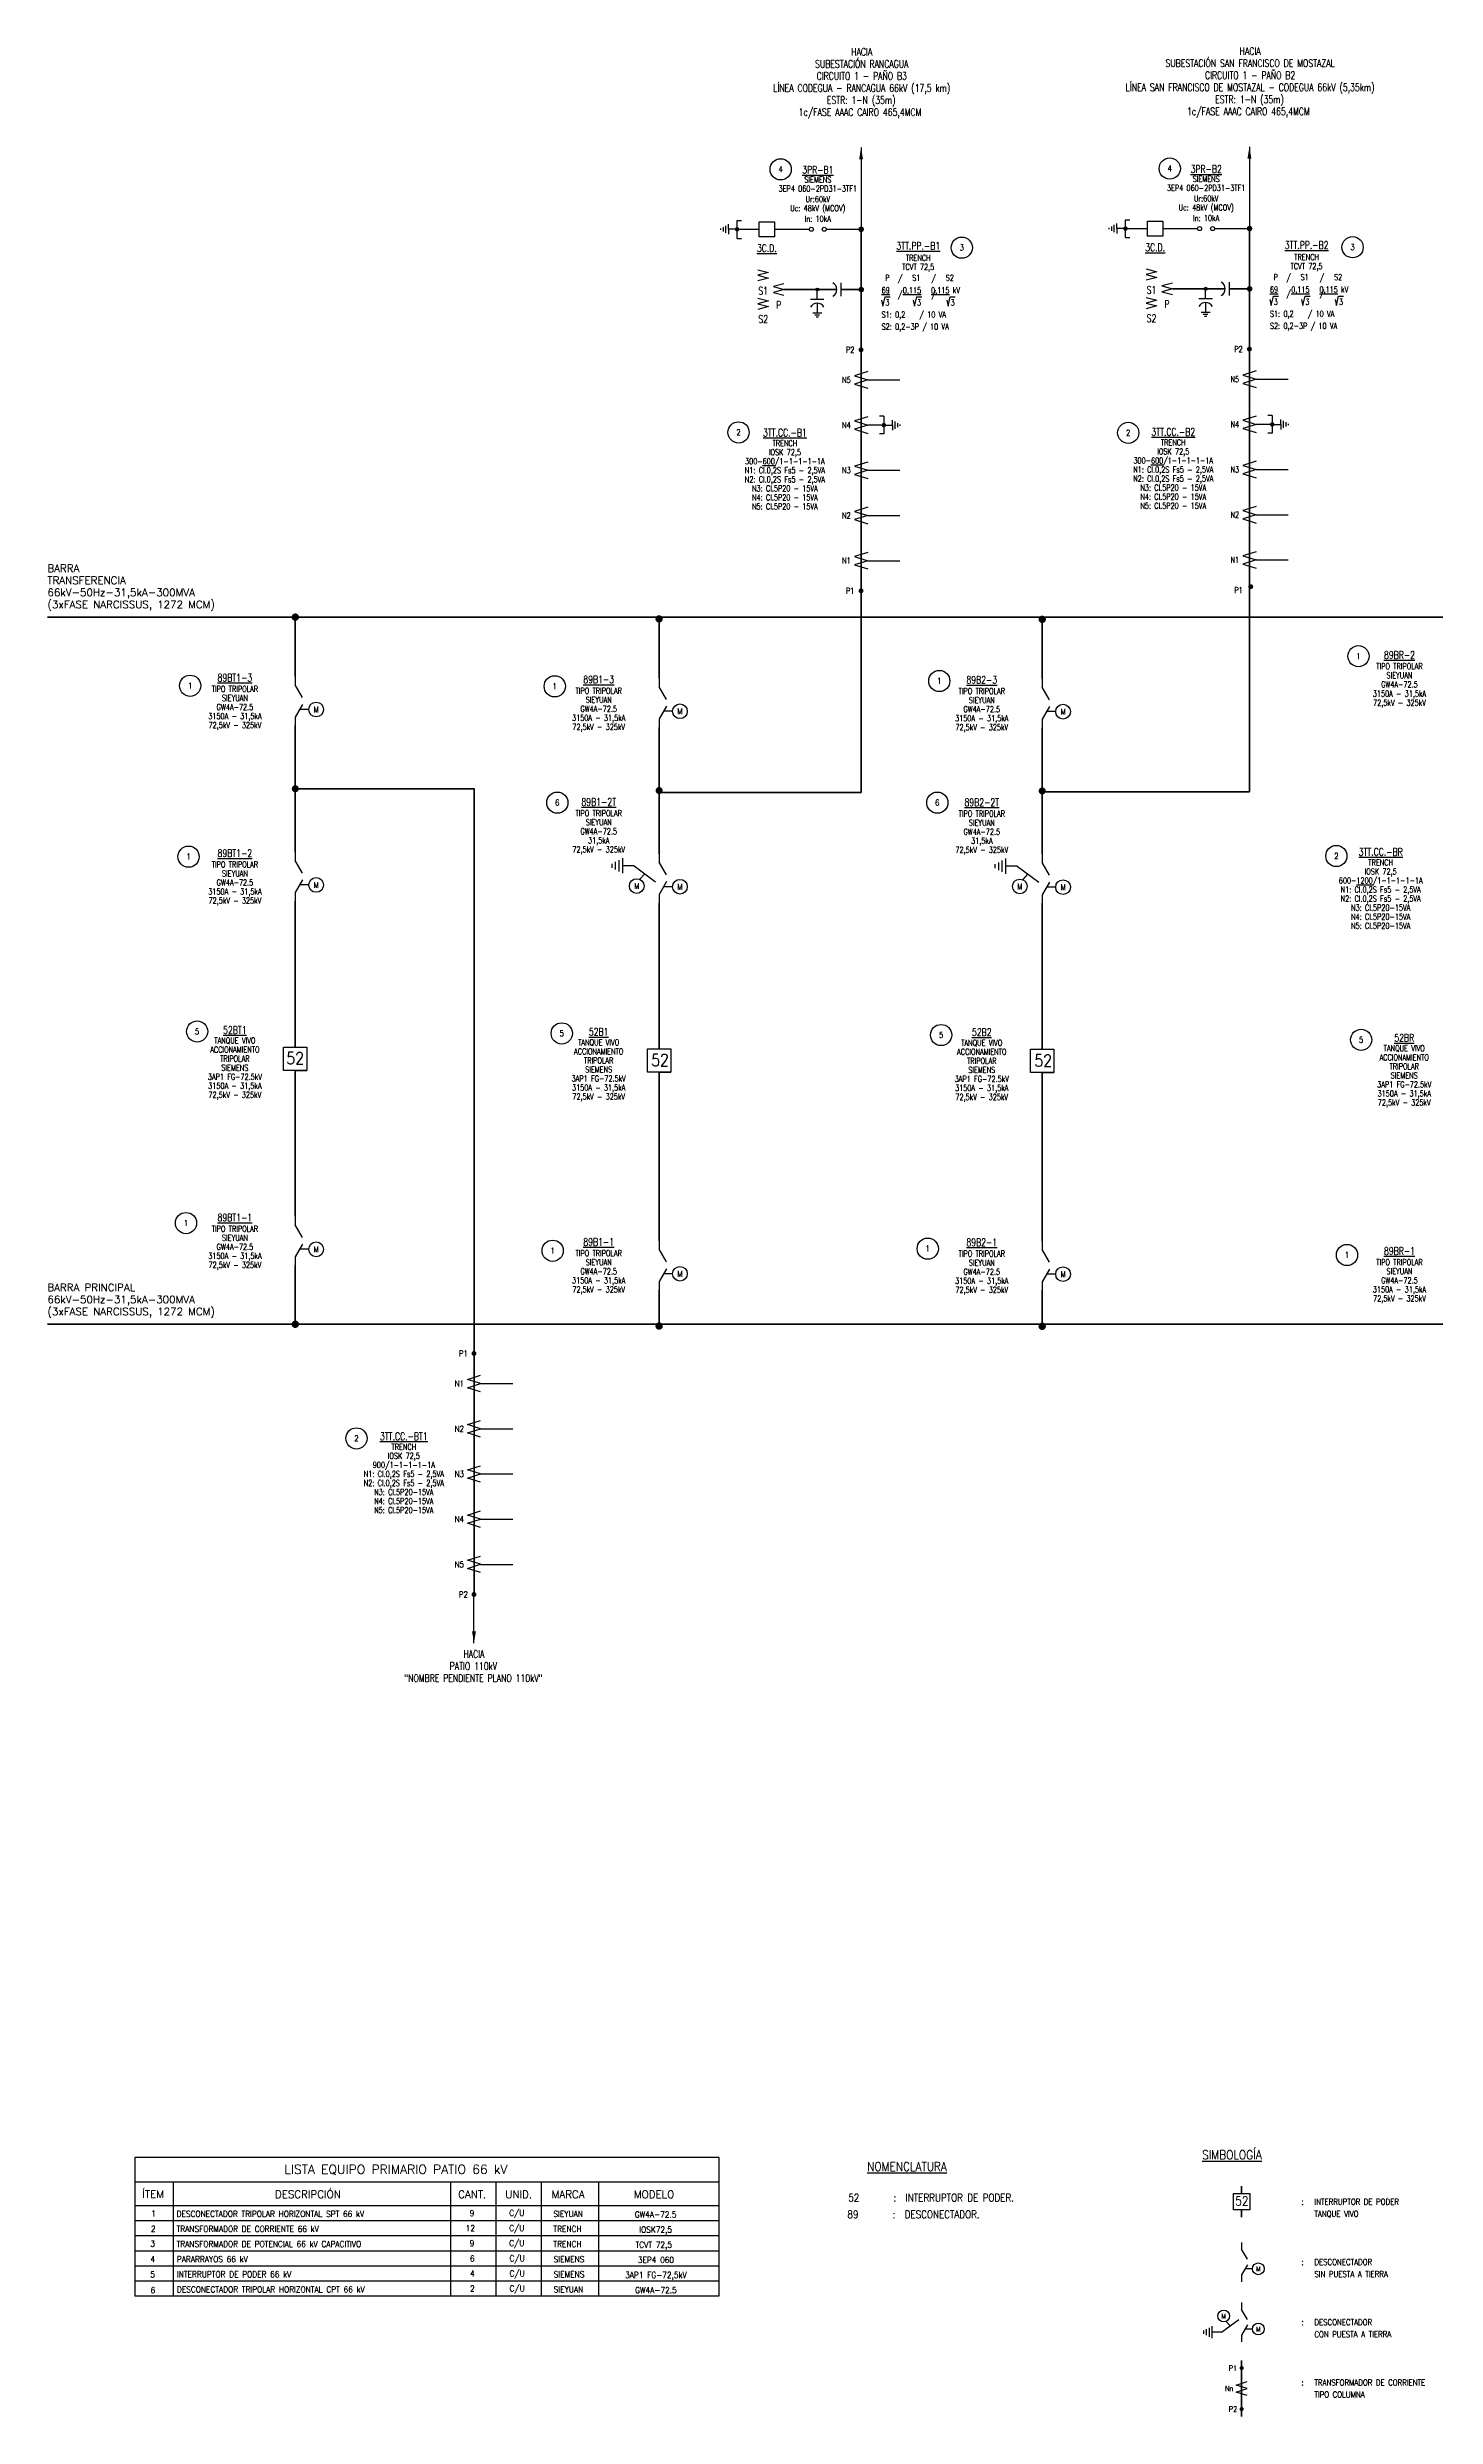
# Model space of a CAD drawing. Header units: millimetres. Extents: x 10584 to 11452, y 610 to 1396.
# Drawn here: x 10584 to 11044, y 610 to 1396 of the extents above; entities that cross this region are included whole.
import ezdxf
from ezdxf.enums import TextEntityAlignment as Align

# ---------------------------------------------------------------- set-up
doc = ezdxf.new("R2010")
doc.units = ezdxf.units.MM
doc.linetypes.add('DASHED', pattern=[0.75, 0.5, -0.25])
for name, color, linetype in [('01-Formato_atrib', 9, 'Continuous'), ('02TEXTOS', 9, 'Continuous'), ('05TITULOS', 7, 'Continuous'), ('4', 9, 'Continuous'), ('BARRAS', 3, 'Continuous'), ('CI-FUNDACIONES', 3, 'Continuous'), ('CONDUCTOR', 30, 'Continuous'), ('EL-Simbolos', 6, 'Continuous'), ('Futuro', 1, 'DASHED'), ('Símbolos', 6, 'Continuous')]:
    doc.layers.add(name, color=color, linetype=linetype)
doc.layers.add('EL-Nivel-220Kv', color=30, linetype='Continuous', lineweight=60)
doc.layers.add('Texto', color=9, linetype='Continuous', lineweight=20)
doc.styles.add('COLBUN', font='romans.shx', dxfattribs={"width": 0.75})
doc.styles.add('ROMANS', font='romans', dxfattribs={"width": 0.85})
doc.styles.get("Standard").update_dxf_attribs({"font": 'arial.ttf'})
doc.styles.add('TRANSELEC', font='romans.shx', dxfattribs={"width": 0.85})
doc.dimstyles.new('ISO-25', dxfattribs={"dimtxt": 2.5, "dimasz": 2.5, "dimexe": 1.25, "dimexo": 0.625, "dimtad": 1, "dimtxsty": 'Standard', "dimcen": 2.5, "dimadec": 0, "dimazin": 0, "dimtfac": 1, "dimtmove": 0, "dimatfit": 3, "dimfxl": 1, "dimarcsym": 0})

# ---------------------------------------------------------------- blocks, each defined once
blk = doc.blocks.new('89')
at = {"color": 0, "linetype": 'ByBlock', "ltscale": 20}
for p, q in [((0, 8.16), (0, 5.35)), ((0, 8.16), (0, 5.35)), ((2.44, 1.13), (0, 5.35)), ((2.44, -1.13), (0, -5.35)), ((0, -5.35), (0, -8.16))]:
    blk.add_line(p, q, dxfattribs=at)
blk.add_lwpolyline([(4.48, -2.81), (1.46, -2.81)], dxfattribs=at)
blk.add_circle((6.92, -2.81), 2.44, dxfattribs=at)
at = {"layer": '02TEXTOS', "lineweight": 60, "style": 'TRANSELEC', "width": 0.85}
blk.add_text('M', height=1.95, dxfattribs=at).set_placement((6.92, -2.81), align=Align.MIDDLE_CENTER)
blk = doc.blocks.new('DIAG-27')
at = {"layer": 'Símbolos', "color": 0}
blk.add_lwpolyline([(3.2, 1), (-3.2, -1), (3.2, -3), (-3.2, -5), (3.2, -7)], dxfattribs=at)
blk = doc.blocks.new('*U30')
at = {"layer": 'Futuro', "color": 0, "linetype": 'ByBlock', "lineweight": -3, "ltscale": 20}
for p, q in [((0, 0), (0, -2.81)), ((-15.73, -3.35), (-15.73, -4.67)), ((-14.54, -2.74), (-14.54, -5.29)), ((-13.35, -2.13), (-13.35, -5.9)), ((-12.17, -1.51), (-12.17, -6.51)), ((-8.33, -4.01), (-12.17, -4.01)), ((-8.33, -4.01), (-1.17, -9.34)), ((-6.36, -8.47), (-4.75, -6.68)), ((0, 0), (0, -2.81)), ((2.44, -7.03), (0, -2.81)), ((2.44, -9.28), (0, -13.5))]:
    blk.add_line(p, q, dxfattribs=at)
at = {"layer": 'Futuro', "color": 0, "lineweight": -3, "ltscale": 20}
blk.add_line((0, -13.5), (0, -16.32), dxfattribs=at)
at = {"layer": 'Futuro', "color": 0, "linetype": 'ByBlock', "lineweight": -3, "ltscale": 20}
blk.add_lwpolyline([(4.48, -10.97), (1.46, -10.97)], dxfattribs=at)
for centre in [(-7.43, -10.74), (6.92, -10.97)]:
    blk.add_circle(centre, 2.44, dxfattribs=at)
at = {"layer": '02TEXTOS', "lineweight": -3, "style": 'TRANSELEC', "width": 0.85}
blk.add_text('M', height=1.95, dxfattribs=at).set_placement((-7.43, -10.74), align=Align.MIDDLE)
blk.add_text('M', height=1.95, dxfattribs=at).set_placement((6.92, -10.97), align=Align.MIDDLE_CENTER)
blk = doc.blocks.new('TIERRA')
at = {"layer": 'EL-Simbolos', "color": 252, "true_color": 0x939598}
for p, q in [((-10.72, -0.22), (-10.72, 0.22)), ((-9.88, -0.7), (-9.88, 0.7)), ((-9.05, -1.19), (-9.05, 1.19)), ((-8.21, 0), (-8.21, 1.67)), ((-8.21, 0), (-8.21, -1.67)), ((-5.58, 0), (-8.21, 0)), ((-5.36, 2.93), (-3.89, 2.93)), ((-5.36, 0.22), (-5.36, 2.93)), ((-5.14, 0), (0, 0)), ((-5.36, -3), (-5.36, -0.22)), ((-5.36, -3), (-3.89, -3))]:
    blk.add_line(p, q, dxfattribs=at)
at = {"layer": 'EL-Simbolos', "color": 252, "true_color": 0x939598, "const_width": 0.752}
blk.add_lwpolyline([(-5.72, 0, -1), (-5, 0, -1)], format="xyb", close=True, dxfattribs=at)
blk = doc.blocks.new('TPC')
at = {"layer": 'CONDUCTOR', "linetype": 'ByBlock', "ltscale": 20}
h = blk.add_hatch(color=0, dxfattribs=at)
edge = h.paths.add_edge_path()
edge.add_arc((0, 19.4), 0.679, 0, 360)
at = {"color": 0, "linetype": 'ByBlock', "ltscale": 20}
for p, q in [((-10.5, 17.4), (-10.5, 21.4)), ((-12.2, 18.9), (-12.2, 19.9)), ((-11.3, 18.4), (-11.3, 20.4))]:
    blk.add_line(p, q, dxfattribs=at)
for points in [[(-4.4, 16.4), (-4.4, 22.4)], [(3, 9), (-3, 9)]]:
    blk.add_lwpolyline(points, dxfattribs=at)
for centre, start, end in [((-9.5, 19.4), 299.362, 60.638), ((0, 14.2), 209.362, 330.638)]:
    blk.add_arc(centre, 3.44, start, end, dxfattribs=at)
at = {"layer": 'CONDUCTOR', "color": 0, "linetype": 'ByBlock', "ltscale": 20}
blk.add_line((-6.1, 19.4), (-10.5, 19.4), dxfattribs=at)
blk.add_lwpolyline([(-4.4, 19.4), (0, 19.4)], dxfattribs=at)
blk.add_circle((0, 19.4), 0.679, dxfattribs=at)
at = {"layer": 'EL-Nivel-220Kv', "color": 0, "linetype": 'ByBlock', "ltscale": 20}
for p, q in [((0, 10.7), (0, 34.1)), ((0, 0), (0, 9))]:
    blk.add_line(p, q, dxfattribs=at)
at = {"layer": 'EL-Nivel-220Kv', "color": 0, "linetype": 'ByBlock', "ltscale": 20, "const_width": 1.25}
blk.add_lwpolyline([(0, 0.5, 1), (0, -0.7, 1)], format="xyb", close=True, dxfattribs=at)
at = {"layer": 'EL-Simbolos', "color": 0, "linetype": 'ByBlock', "ltscale": 20}
for p, q in [((-7.5, 41), (-8.8, 45.7)), ((-6.3, 45.7), (-7.5, 41)), ((-5, 41), (-6.3, 45.7)), ((-3.8, 45.7), (-5, 41)), ((5, 41), (3.8, 45.7)), ((6.3, 45.7), (5, 41)), ((7.5, 41), (6.3, 45.7)), ((8.8, 45.7), (7.5, 41)), ((-1.3, 38.8), (-2.5, 34.1)), ((0, 34.1), (-1.3, 38.8)), ((1.3, 38.8), (0, 34.1)), ((2.5, 34.1), (1.3, 38.8))]:
    blk.add_line(p, q, dxfattribs=at)
blk = doc.blocks.new('PR')
at = {"color": 0, "linetype": 'ByBlock', "lineweight": -2, "ltscale": 15}
for p, q in [((-46.53, -0.22), (-46.53, 0.22)), ((-45.7, -0.7), (-45.7, 0.7)), ((-44.87, -1.19), (-44.87, 1.19)), ((-44.03, 0), (-44.03, 1.67)), ((-44.03, 0), (-44.03, -1.67)), ((-41.39, 0), (-44.03, 0)), ((-41.17, 2.93), (-39.71, 2.93)), ((-41.17, 0.22), (-41.17, 2.93)), ((-40.96, 0), (-33.82, 0)), ((-40.96, 0), (-33.82, 0)), ((-28.82, 0), (-17.23, 0)), ((-11.59, 0), (0, 0)), ((-41.17, -3), (-41.17, -0.22)), ((-41.17, -3), (-39.71, -3))]:
    blk.add_line(p, q, dxfattribs=at)
at = {"color": 0, "linetype": 'ByBlock', "lineweight": -2, "ltscale": 15, "const_width": 0.752}
blk.add_lwpolyline([(-41.53, 0, -1), (-40.81, 0, -1)], format="xyb", close=True, dxfattribs=at)
at = {"color": 0, "linetype": 'ByBlock', "lineweight": -2, "ltscale": 15}
blk.add_lwpolyline([(-28.82, -2.5), (-33.82, -2.5), (-33.82, 2.5), (-28.82, 2.5)], close=True, dxfattribs=at)
at = {"color": 0, "linetype": 'ByBlock', "lineweight": -2, "ltscale": 20, "const_width": 0.94}
blk.add_lwpolyline([(-0.45, 0, 1), (0.45, 0, 1)], format="xyb", close=True, dxfattribs=at)
at = {"color": 0, "linetype": 'ByBlock', "lineweight": -2, "ltscale": 15}
for centre in [(-16.56, 0), (-12.26, 0)]:
    blk.add_circle(centre, 0.67, dxfattribs=at)
blk = doc.blocks.new('*U31')
at = {"layer": 'Futuro', "color": 0, "linetype": 'ByBlock', "lineweight": -3, "ltscale": 20}
for p, q in [((0, 0), (0, -2.81)), ((-15.73, -3.35), (-15.73, -4.67)), ((-14.54, -2.74), (-14.54, -5.29)), ((-13.35, -2.13), (-13.35, -5.9)), ((-12.17, -1.51), (-12.17, -6.51)), ((-8.33, -4.01), (-12.17, -4.01)), ((-8.33, -4.01), (-1.17, -9.34)), ((-6.36, -8.47), (-4.75, -6.68)), ((0, 0), (0, -2.81)), ((2.44, -7.03), (0, -2.81)), ((2.44, -9.28), (0, -13.5))]:
    blk.add_line(p, q, dxfattribs=at)
at = {"layer": 'Futuro', "color": 0, "lineweight": -3, "ltscale": 20}
blk.add_line((0, -13.5), (0, -16.32), dxfattribs=at)
at = {"layer": 'Futuro', "color": 0, "linetype": 'ByBlock', "lineweight": -3, "ltscale": 20}
blk.add_lwpolyline([(4.48, -10.97), (1.46, -10.97)], dxfattribs=at)
for centre in [(-7.43, -10.74), (6.92, -10.97)]:
    blk.add_circle(centre, 2.44, dxfattribs=at)
at = {"layer": '02TEXTOS', "lineweight": -3, "style": 'TRANSELEC', "width": 0.85}
blk.add_text('M', height=1.95, dxfattribs=at).set_placement((-7.43, -10.74), align=Align.MIDDLE)
blk.add_text('M', height=1.95, dxfattribs=at).set_placement((6.92, -10.97), align=Align.MIDDLE_CENTER)
blk = doc.blocks.new('A$C3f04bd95')
at = {"color": 252, "lineweight": 30, "true_color": 0x939598}
for p, q in [((0, 74), (0, 28)), ((193.86, 74), (0, 74)), ((193.86, 74), (193.86, 28)), ((0, 66), (193.86, 66)), ((12.86, 28), (12.86, 66)), ((104.86, 28), (104.86, 66)), ((119.86, 28), (119.86, 66)), ((134.86, 66), (134.86, 28)), ((153.86, 66), (153.86, 28)), ((193.86, 58), (0, 58))]:
    blk.add_line(p, q, dxfattribs=at)
at = {"layer": 'CI-FUNDACIONES', "color": 252, "lineweight": 30, "true_color": 0x939598}
for p, q in [((193.86, 53), (0, 53)), ((193.86, 48), (0, 48)), ((193.86, 43), (0, 43)), ((193.86, 38), (0, 38)), ((193.86, 33), (0, 33)), ((193.86, 28), (0, 28))]:
    blk.add_line(p, q, dxfattribs=at)
at = {"layer": '02TEXTOS', "color": 252, "lineweight": 30, "true_color": 0x939598, "style": 'ROMANS', "width": 0.9}
for s, p in [('1', (5.4, 54.46)), ('9', (111.12, 54.57)), ('2', (5.32, 49.35)), ('12', (109.78, 49.57)), ('3', (5.14, 44.44)), ('4', (5.13, 39.35)), ('9', (111.12, 44.57)), ('6', (111.22, 39.52)), ('5', (5.13, 34.24)), ('2', (111.22, 29.52)), ('4', (111.22, 34.52)), ('6', (5.22, 28.99))]:
    blk.add_text(s, height=2, dxfattribs=at).set_placement(p)
at = {"layer": '02TEXTOS', "color": 252, "true_color": 0x939598, "style": 'ROMANS', "width": 0.9}
for s, p in [('DESCONECTADOR TRIPOLAR HORIZONTAL SPT 66 kV', (13.85, 54.33)), ('SIEYUAN', (138.9, 54.33)), ('TRANSFORMADOR DE CORRIENTE 66 kV', (13.85, 49.33)), ('TRENCH', (138.9, 49.33)), ('TRANSFORMADOR DE POTENCIAL 66 kV CAPACITIVO', (13.85, 44.33)), ('PARARRAYOS 66 kV', (13.95, 39.27)), ('TRENCH', (138.9, 44.33)), ('SIEMENS', (139, 39.27)), ('INTERRUPTOR DE PODER 66 kV', (13.95, 34.27)), ('SIEMENS', (139, 34.27)), ('DESCONECTADOR TRIPOLAR HORIZONTAL CPT 66 kV', (13.95, 29.27)), ('SIEYUAN', (139, 29.27))]:
    blk.add_text(s, height=2, dxfattribs=at).set_placement(p)
at = {"layer": '02TEXTOS', "color": 252, "lineweight": 30, "true_color": 0x939598, "style": 'ROMANS', "width": 0.9}
for p in [(124.25, 56.64), (124.25, 51.64), (124.25, 46.64), (124.34, 41.58), (124.34, 36.58), (124.34, 31.58)]:
    blk.add_text('C/U', height=2, dxfattribs=at).set_placement(p, align=Align.TOP_LEFT)
at = {"layer": '02TEXTOS', "color": 252, "true_color": 0x939598, "style": 'ROMANS', "width": 0.9}
for s, p in [('GW4A-72.5', (172.82, 54.11)), ('IOSK72,5', (172.82, 49.11)), ('TCVT 72,5 ', (172.82, 44.11)), ('3EP4 060', (172.92, 39.05)), ('3AP1 FG-72,5kV', (172.92, 34.05)), ('GW4A-72.5', (172.92, 29.05))]:
    blk.add_text(s, height=2, dxfattribs=at).set_placement(p, align=Align.CENTER)
at = {"layer": '05TITULOS', "color": 252, "linetype": 'Continuous', "true_color": 0x939598, "style": 'ROMANS'}
for s, height, p in [('LISTA EQUIPO PRIMARIO PATIO 66 kV', 3, (49.59, 68.6)), ('ÍTEM', 2.5, (2.48, 60.63)), ('DESCRIPCIÓN', 2.5, (46.49, 60.6)), ('CANT.', 2.5, (107.29, 60.58)), ('UNID.', 2.5, (122.93, 60.58)), ('MARCA', 2.5, (138.32, 60.58)), ('MODELO', 2.5, (165.62, 60.58))]:
    blk.add_text(s, height=height, dxfattribs=at).set_placement(p)
blk = doc.blocks.new('Item')
at = {"layer": '4'}
blk.add_circle((11182.12, 1180.36), 3.52, dxfattribs=at)
at = {"style": 'TRANSELEC', "width": 0.85}
blk.add_attdef('NUM', text='', height=1.97, dxfattribs=at).set_placement((11182.11, 1180.39), align=Align.MIDDLE)
blk = doc.blocks.new('*U14')
at = {"layer": 'Futuro', "color": 0, "linetype": 'ByBlock', "lineweight": -3, "ltscale": 20}
for p, q in [((0, 0), (0, -2.81)), ((-12.17, -14.8), (-12.17, -9.8)), ((-8.33, -12.3), (-1.17, -6.97)), ((-6.36, -7.85), (-4.75, -9.64)), ((0, 0), (0, -2.81)), ((2.44, -7.03), (0, -2.81)), ((2.44, -9.28), (0, -13.5)), ((-15.73, -12.97), (-15.73, -11.64)), ((-14.54, -13.58), (-14.54, -11.03)), ((-13.35, -14.19), (-13.35, -10.42)), ((-8.33, -12.3), (-12.17, -12.3))]:
    blk.add_line(p, q, dxfattribs=at)
at = {"layer": 'Futuro', "color": 0, "lineweight": -3, "ltscale": 20}
blk.add_line((0, -13.5), (0, -16.32), dxfattribs=at)
at = {"layer": 'Futuro', "color": 0, "linetype": 'ByBlock', "lineweight": -3, "ltscale": 20}
blk.add_lwpolyline([(4.48, -10.97), (1.46, -10.97)], dxfattribs=at)
for centre in [(-7.43, -5.58), (6.92, -10.97)]:
    blk.add_circle(centre, 2.44, dxfattribs=at)
at = {"layer": '02TEXTOS', "lineweight": -3, "style": 'TRANSELEC', "width": 0.85}
blk.add_text('M', height=1.95, dxfattribs=at).set_placement((-7.43, -5.58), align=Align.MIDDLE)
blk.add_text('M', height=1.95, dxfattribs=at).set_placement((6.92, -10.97), align=Align.MIDDLE_CENTER)

msp = doc.modelspace()

# ---------------------------------------------------------------- hatches: boundary and pattern name
at = {"layer": 'CONDUCTOR', "true_color": 0x939598}
h = msp.add_hatch(color=252, dxfattribs=at)
h.dxf.hatch_style = 1
edge = h.paths.add_edge_path()
edge.add_arc((10853.77, 1296.04), 0.827, 0, 360)
h = msp.add_hatch(color=252, dxfattribs=at)
h.dxf.hatch_style = 1
edge = h.paths.add_edge_path()
edge.add_arc((10982.66, 1296.28), 0.827, 0, 360)
h = msp.add_hatch(color=252, dxfattribs=at)
h.dxf.hatch_style = 1
edge = h.paths.add_edge_path()
edge.add_arc((10853.77, 1216.04), 0.827, 0, 360, ccw=False)
h = msp.add_hatch(color=252, dxfattribs=at)
h.dxf.hatch_style = 1
edge = h.paths.add_edge_path()
edge.add_arc((10983.11, 1217.41), 0.827, 0, 360, ccw=False)
h = msp.add_hatch(color=252, dxfattribs=at)
h.dxf.hatch_style = 1
edge = h.paths.add_edge_path()
edge.add_arc((10725.3, 962.89), 0.827, 0, 360)
h = msp.add_hatch(color=252, dxfattribs=at)
h.dxf.hatch_style = 1
edge = h.paths.add_edge_path()
edge.add_arc((10725.3, 882.89), 0.827, 0, 360, ccw=False)
at = {"layer": 'CONDUCTOR'}
h = msp.add_hatch(color=9, dxfattribs=at)
h.dxf.hatch_style = 1
edge = h.paths.add_edge_path()
edge.add_arc((10980.08, 626.11), 0.703, 0, 360)
h = msp.add_hatch(color=9, dxfattribs=at)
h.dxf.hatch_style = 1
edge = h.paths.add_edge_path()
edge.add_arc((10980.08, 612.51), 0.703, 0, 360, ccw=False)
at = {"layer": 'EL-Nivel-220Kv', "true_color": 0x939598}
h = msp.add_hatch(color=252, dxfattribs=at)
h.dxf.hatch_style = 1
edge = h.paths.add_edge_path()
edge.add_arc((10666, 1150.33), 1.18, 0, 360)
h = msp.add_hatch(color=252, dxfattribs=at)
h.dxf.hatch_style = 1
edge = h.paths.add_edge_path()
edge.add_arc((10786.75, 1149.75), 1.18, 0, 360)
h = msp.add_hatch(color=252, dxfattribs=at)
h.dxf.hatch_style = 1
edge = h.paths.add_edge_path()
edge.add_arc((10913.89, 1149.62), 1.18, 0, 360)

# ---------------------------------------------------------------- linework, layer by layer
at = {"layer": '02TEXTOS', "color": 252, "true_color": 0x939598}
for points in [[(10860.58, 1312.52), (10861, 1310.56), (10861.74, 1313.59), (10863.4, 1313.59)], [(10871.07, 1312.52), (10871.5, 1310.56), (10872.23, 1313.59), (10873.89, 1313.59)], [(10882.21, 1312.52), (10882.64, 1310.56), (10883.37, 1313.59), (10885.03, 1313.59)], [(10989.47, 1312.77), (10989.89, 1310.8), (10990.63, 1313.83), (10992.29, 1313.83)], [(10999.96, 1312.77), (11000.39, 1310.8), (11001.12, 1313.83), (11002.78, 1313.83)], [(11011.1, 1312.77), (11011.53, 1310.8), (11012.26, 1313.83), (11013.92, 1313.83)]]:
    msp.add_lwpolyline(points, dxfattribs=at)
at = {"layer": 'BARRAS', "color": 252, "lineweight": 60, "true_color": 0x939598}
for p, q in [((10583.72, 1207.3), (11397.08, 1207.3)), ((10583.72, 972.58), (11399.82, 972.58))]:
    msp.add_line(p, q, dxfattribs=at)
at = {"layer": 'BARRAS', "color": 252, "true_color": 0x939598}
for points in [[(10855.97, 1286.04), (10866.65, 1286.04)], [(10984.86, 1286.28), (10995.54, 1286.28)], [(10855.97, 1256.04), (10866.65, 1256.04)], [(10984.86, 1256.28), (10995.54, 1256.28)], [(10855.97, 1241.04), (10866.65, 1241.04)], [(10984.86, 1241.28), (10995.54, 1241.28)], [(10855.97, 1226.04), (10866.65, 1226.04)], [(10984.86, 1226.28), (10995.54, 1226.28)], [(10727.5, 952.89), (10738.18, 952.89)], [(10727.5, 937.89), (10738.18, 937.89)], [(10727.5, 922.89), (10738.18, 922.89)], [(10727.5, 907.89), (10738.18, 907.89)], [(10727.5, 892.89), (10738.18, 892.89)]]:
    msp.add_lwpolyline(points, dxfattribs=at)
at = {"layer": 'EL-Nivel-220Kv', "color": 252, "true_color": 0x939598}
for p, q in [((10666, 1187.62), (10666, 1207.3)), ((10786.75, 1187.03), (10786.75, 1206.71)), ((10913.89, 1206.58), (10913.89, 1186.9)), ((10666, 1150.33), (10666, 1171.3)), ((10786.75, 1149.75), (10786.75, 1170.71)), ((10913.89, 1149.62), (10913.89, 1170.58)), ((10666, 1129.37), (10666, 1150.33)), ((10786.75, 1128.78), (10786.75, 1149.75)), ((10913.89, 1128.65), (10913.89, 1149.62)), ((10666, 1064.61), (10666, 1113.05)), ((10786.75, 1064.03), (10786.75, 1112.46)), ((10913.89, 1063.9), (10913.89, 1112.33)), ((10666, 1056.86), (10666, 1008.42)), ((10786.75, 1056.28), (10786.75, 1000.31)), ((10913.89, 1000.18), (10913.89, 1056.15)), ((10666, 992.11), (10666, 972.59)), ((10786.75, 983.99), (10786.75, 972)), ((10913.89, 983.86), (10913.89, 971.91))]:
    msp.add_line(p, q, dxfattribs=at)
at = {"layer": 'EL-Nivel-220Kv', "color": 9}
for p, q in [((10980.08, 686.44), (10980.08, 684.04)), ((10980.08, 676.17), (10980.08, 678.58)), ((10980.08, 609.99), (10980.08, 628.63))]:
    msp.add_line(p, q, dxfattribs=at)
at = {"layer": 'EL-Nivel-220Kv', "color": 252, "true_color": 0x939598}
for points in [[(10786.58, 1149.13), (10853.77, 1149.13), (10853.77, 1336.04)], [(10913.52, 1149.37), (10982.66, 1149.37), (10982.66, 1336.28)], [(10666, 1150.33), (10725.34, 1150.33), (10725.34, 882.58)]]:
    msp.add_lwpolyline(points, dxfattribs=at)
at = {"layer": 'EL-Nivel-220Kv', "color": 252, "true_color": 0x939598, "const_width": 1.25}
for points in [[(10665.4, 1207.3, -1), (10666.6, 1207.3, -1)], [(10786.15, 1206.71, -1), (10787.35, 1206.71, -1)], [(10913.29, 1206.58, -1), (10914.49, 1206.58, -1)], [(10665.4, 972.59, -1), (10666.6, 972.59, -1)], [(10786.15, 972, 1), (10787.35, 972, 1)], [(10913.28, 971.91, 1), (10914.49, 971.91, 1)]]:
    msp.add_lwpolyline(points, format="xyb", close=True, dxfattribs=at)
at = {"layer": 'EL-Simbolos', "color": 9}
msp.add_lwpolyline([(10977.36, 678.58), (10977.36, 684.04), (10980.09, 684.04), (10982.82, 684.04), (10982.82, 678.58)], close=True, dxfattribs=at)
at = {"layer": 'Símbolos', "color": 252, "true_color": 0x939598}
for points in [[(10662.13, 1056.86), (10662.13, 1064.61), (10669.88, 1064.61), (10669.88, 1056.86)], [(10782.87, 1056.28), (10782.87, 1064.03), (10790.62, 1064.03), (10790.62, 1056.28)], [(10910.01, 1056.15), (10910.01, 1063.9), (10917.76, 1063.9), (10917.76, 1056.15)]]:
    msp.add_lwpolyline(points, close=True, dxfattribs=at)
for points in [[(10666, 1056.86), (10669.88, 1056.86)], [(10786.75, 1056.28), (10790.62, 1056.28)], [(10913.89, 1056.15), (10917.76, 1056.15)]]:
    msp.add_lwpolyline(points, dxfattribs=at)

# ---------------------------------------------------------------- block references
at = {"color": 252, "true_color": 0x939598, "rotation": 180}
for p in [(10855.97, 1271.04), (10984.86, 1271.28)]:
    msp.add_blockref('TIERRA', p, dxfattribs=at)
at = {"color": 9, "linetype": 'Continuous', "ltscale": 10}
msp.add_blockref('A$C3f04bd95', (10612.76, 621.95), dxfattribs=at)
at = {"layer": '4'}
for p, values in [((-355.03, 175.57), {'NUM': '4'}), ((-225.9, 175.85), {'NUM': '4'}), ((-294.92, 149.57), {'NUM': '3'}), ((-165.22, 149.73), {'NUM': '3'}), ((-369.01, 88.26), {'NUM': '2'}), ((-239.67, 88.12), {'NUM': '2'}), ((-163.26, 13.98), {'NUM': '1'}), ((-551.02, 4.17), {'NUM': '1'}), ((-430.01, 3.99), {'NUM': '1'}), ((-302.39, 5.74), {'NUM': '1'}), ((-429.17, -34.65), {'NUM': '6'}), ((-303.04, -34.65), {'NUM': '6'}), ((-551.55, -52.58), {'NUM': '1'}), ((-170.59, -52.36), {'NUM': '2'}), ((-548.7, -110.59), {'NUM': '5'}), ((-427.69, -111.24), {'NUM': '5'}), ((-301.78, -111.78), {'NUM': '5'}), ((-162.37, -113.36), {'NUM': '5'}), ((-552.39, -174.19), {'NUM': '1'}), ((-430.7, -183.38), {'NUM': '1'}), ((-306.21, -182.7), {'NUM': '1'}), ((-167.06, -184.79), {'NUM': '1'}), ((-495.81, -245.67), {'NUM': '2'})]:
    msp.add_blockref('Item', p, dxfattribs=at).add_auto_attribs(values)
at = {"layer": '4', "color": 252, "true_color": 0x939598}
for name, p in [('PR', (10853.81, 1336.04)), ('PR', (10982.7, 1336.28)), ('89', (10666, 1179.46)), ('89', (10786.75, 1178.87)), ('89', (10913.89, 1178.74)), ('89', (10666, 1121.21)), ('*U30', (10786.75, 1128.78)), ('*U31', (10913.89, 1128.65)), ('89', (10666, 1000.27)), ('89', (10786.75, 992.15)), ('89', (10913.89, 992.02))]:
    msp.add_blockref(name, p, dxfattribs=at)
at = {"layer": '4', "color": 252, "true_color": 0x939598, "xscale": 0.75, "yscale": 0.75, "zscale": 0.75, "rotation": 90}
for p in [(10853.77, 1316.04), (10982.66, 1316.28)]:
    msp.add_blockref('TPC', p, dxfattribs=at)
at = {"layer": '4', "color": 252, "true_color": 0x939598, "xscale": 0.6859999999999998, "yscale": 0.6859999999999998, "zscale": 0.6859999999999998}
for p in [(10853.77, 1288.1), (10982.66, 1288.34), (10982.66, 1273.34), (10853.77, 1273.1), (10853.77, 1258.1), (10982.66, 1258.34), (10853.77, 1243.1), (10982.66, 1243.34), (10853.77, 1228.1), (10982.66, 1228.34)]:
    msp.add_blockref('DIAG-27', p, dxfattribs=at)
at = {"layer": '4', "color": 9, "xscale": 0.8, "yscale": 0.8, "zscale": 0.8}
for name, p in [('89', (10980.08, 661.31)), ('*U14', (10980.08, 647.84))]:
    msp.add_blockref(name, p, dxfattribs=at)
at = {"layer": 'Símbolos', "color": 252, "true_color": 0x939598, "xscale": -0.6859999999999998, "yscale": 0.6859999999999998, "zscale": 0.6859999999999998, "rotation": 180}
for p in [(10725.3, 950.84), (10725.3, 935.84), (10725.3, 920.84), (10725.3, 905.84), (10725.3, 890.84)]:
    msp.add_blockref('DIAG-27', p, dxfattribs=at)
at = {"layer": 'Símbolos', "color": 9, "xscale": -0.5830999999999996, "yscale": 0.5830999999999996, "zscale": 0.5830999999999996, "rotation": 180}
msp.add_blockref('DIAG-27', (10980.08, 617.56), dxfattribs=at)

# ---------------------------------------------------------------- texts
at = {"layer": '01-Formato_atrib', "style": 'TRANSELEC', "width": 0.85}
for s, height, p in [('%%UNOMENCLATURA', 3, (10855.79, 691.5)), ('89', 2.5, (10849.26, 675.87)), ('52', 2.5, (10849.54, 681.42)), (':', 2.5, (10864.26, 675.87)), (':', 2.5, (10864.54, 681.42)), ('DESCONECTADOR.', 2.5, (10868.26, 675.87)), ('INTERRUPTOR DE PODER.', 2.5, (10868.54, 681.42))]:
    msp.add_text(s, height=height, dxfattribs=at).set_placement(p)
at = {"layer": '01-Formato_atrib', "color": 9, "style": 'TRANSELEC', "width": 0.85}
msp.add_text('%%USIMBOLOGÍA', height=3, dxfattribs=at).set_placement((10966.96, 695.4))
at = {"layer": '02TEXTOS', "color": 252, "true_color": 0x939598, "width": 0.75}
for s, height, style, p in [('SUBESTACIÓN RANCAGUA', 2.5, 'COLBUN', (10854.01, 1389.68)), ('HACIA', 2.5, 'COLBUN', (10854.01, 1393.68)), ('SUBESTACIÓN SAN FRANCISCO DE MOSTAZAL', 2.5, 'COLBUN', (10982.9, 1389.92)), ('HACIA', 2.5, 'COLBUN', (10982.9, 1393.92)), ('LÍNEA CODEGUA - RANCAGUA 66kV (17,5 km)', 2.5, 'COLBUN', (10854.01, 1381.68)), ('CIRCUITO 1 - PAÑO B3', 2.5, 'COLBUN', (10854.01, 1385.68)), ('LÍNEA SAN FRANCISCO DE MOSTAZAL - CODEGUA 66kV (5,35km)', 2.5, 'COLBUN', (10982.9, 1381.92)), ('CIRCUITO 1 - PAÑO B2', 2.5, 'COLBUN', (10982.9, 1385.92)), ('1c/FASE AAAC CAIRO 465,4MCM', 2.5, 'COLBUN', (10853.43, 1373.68)), ('ESTR: 1-N (35m)', 2.5, 'COLBUN', (10853.81, 1377.68)), ('1c/FASE AAAC CAIRO 465,4MCM', 2.5, 'COLBUN', (10982.32, 1373.92)), ('ESTR: 1-N (35m)', 2.5, 'COLBUN', (10982.7, 1377.92)), ('%%U3PR-B1', 2.5, 'COLBUN', (10839.43, 1354.54)), ('SIEMENS', 2, 'COLBUN', (10839.43, 1351.54)), ('%%U3PR-B2', 2.5, 'COLBUN', (10968.32, 1354.78)), ('SIEMENS', 2, 'COLBUN', (10968.32, 1351.78)), ('3EP4 060-2PD31-3TF1', 2, 'COLBUN', (10839.41, 1348.54)), ('Ur:60kV', 2, 'COLBUN', (10839.44, 1345.04)), ('3EP4 060-2PD31-3TF1', 2, 'COLBUN', (10968.3, 1348.78)), ('Ur:60kV', 2, 'COLBUN', (10968.33, 1345.28)), ('Uc: 48kV (MCOV)', 2, 'COLBUN', (10839.42, 1342.04)), ('In: 10kA', 2, 'COLBUN', (10839.42, 1338.54)), ('Uc: 48kV (MCOV)', 2, 'COLBUN', (10968.31, 1342.28)), ('In: 10kA', 2, 'COLBUN', (10968.31, 1338.78)), ('%%U3C.D.', 2.5, 'COLBUN', (10822.5, 1328.54)), ('%%U3C.D.', 2.5, 'COLBUN', (10951.39, 1328.78)), ('TCVT 72,5', 2, 'COLBUN', (10872.73, 1322.56)), ('TRENCH', 2, 'COLBUN', (10872.76, 1325.56)), ('TCVT 72,5', 2, 'COLBUN', (11001.62, 1322.8)), ('TRENCH', 2, 'COLBUN', (11001.65, 1325.8)), ('%%U89BR-2', 2.5, 'TRANSELEC', (11032.46, 1193.49)), ('%%U89BT1-3', 2.5, 'TRANSELEC', (10645.94, 1185.96)), ('%%U89B1-3', 2.5, 'TRANSELEC', (10766.69, 1185.37)), ('%%U89B2-3', 2.5, 'TRANSELEC', (10893.83, 1185.24)), ('TIPO TRIPOLAR', 2, 'TRANSELEC', (11032.47, 1189.99)), ('SIEYUAN', 2, 'TRANSELEC', (11032.47, 1186.99)), ('TIPO TRIPOLAR', 2, 'TRANSELEC', (10645.96, 1182.46)), ('SIEYUAN', 2, 'TRANSELEC', (10645.96, 1179.46)), ('TIPO TRIPOLAR', 2, 'TRANSELEC', (10766.7, 1181.87)), ('SIEYUAN', 2, 'TRANSELEC', (10766.7, 1178.87)), ('TIPO TRIPOLAR', 2, 'TRANSELEC', (10893.84, 1181.74)), ('SIEYUAN', 2, 'TRANSELEC', (10893.84, 1178.74)), ('3150A - 31,5kA', 2, 'TRANSELEC', (11032.47, 1180.9)), ('72,5kV - 325kV', 2, 'TRANSELEC', (11032.47, 1177.9)), ('GW4A-72.5', 2, 'TRANSELEC', (11032.47, 1183.99)), ('3150A - 31,5kA', 2, 'TRANSELEC', (10645.96, 1173.46)), ('72,5kV - 325kV', 2, 'TRANSELEC', (10645.96, 1170.46)), ('GW4A-72.5', 2, 'TRANSELEC', (10645.96, 1176.46)), ('3150A - 31,5kA', 2, 'TRANSELEC', (10766.7, 1172.87)), ('72,5kV - 325kV', 2, 'TRANSELEC', (10766.7, 1169.87)), ('GW4A-72.5', 2, 'TRANSELEC', (10766.7, 1175.87)), ('3150A - 31,5kA', 2, 'TRANSELEC', (10893.84, 1172.74)), ('GW4A-72.5', 2, 'TRANSELEC', (10893.84, 1175.74)), ('72,5kV - 325kV', 2, 'TRANSELEC', (10893.84, 1169.74)), ('TIPO TRIPOLAR', 2, 'TRANSELEC', (10766.71, 1141.2)), ('%%U89B1-2T', 2.5, 'TRANSELEC', (10766.7, 1144.7)), ('TIPO TRIPOLAR', 2, 'TRANSELEC', (10893.85, 1141.07)), ('%%U89B2-2T', 2.5, 'TRANSELEC', (10893.84, 1144.57)), ('GW4A-72.5', 2, 'TRANSELEC', (10766.71, 1135.2)), ('SIEYUAN', 2, 'TRANSELEC', (10766.71, 1138.2)), ('31,5kA', 2, 'TRANSELEC', (10766.71, 1132.2)), ('GW4A-72.5', 2, 'TRANSELEC', (10893.85, 1135.07)), ('SIEYUAN', 2, 'TRANSELEC', (10893.85, 1138.07)), ('31,5kA', 2, 'TRANSELEC', (10893.85, 1132.07)), ('TIPO TRIPOLAR', 2, 'TRANSELEC', (10645.96, 1124.21)), ('%%U89BT1-2', 2.5, 'TRANSELEC', (10645.94, 1127.71)), ('72,5kV - 325kV', 2, 'TRANSELEC', (10766.71, 1129.2)), ('72,5kV - 325kV', 2, 'TRANSELEC', (10893.85, 1129.07)), ('3150A - 31,5kA', 2, 'TRANSELEC', (10645.96, 1115.21)), ('GW4A-72.5', 2, 'TRANSELEC', (10645.96, 1118.21)), ('SIEYUAN', 2, 'TRANSELEC', (10645.96, 1121.21)), ('72,5kV - 325kV', 2, 'TRANSELEC', (10645.96, 1112.21)), ('%%U89BT1-1', 2.5, 'TRANSELEC', (10645.94, 1006.77)), ('TIPO TRIPOLAR', 2, 'TRANSELEC', (10645.96, 1003.27)), ('GW4A-72.5', 2, 'TRANSELEC', (10645.96, 997.27)), ('SIEYUAN', 2, 'TRANSELEC', (10645.96, 1000.27)), ('%%U89B1-1', 2.5, 'TRANSELEC', (10766.69, 998.65)), ('%%U89B2-1', 2.5, 'TRANSELEC', (10893.83, 998.52)), ('3150A - 31,5kA', 2, 'TRANSELEC', (10645.96, 994.27)), ('72,5kV - 325kV', 2, 'TRANSELEC', (10645.96, 991.27)), ('TIPO TRIPOLAR', 2, 'TRANSELEC', (10766.7, 995.15)), ('GW4A-72.5', 2, 'TRANSELEC', (10766.7, 989.15)), ('SIEYUAN', 2, 'TRANSELEC', (10766.7, 992.15)), ('TIPO TRIPOLAR', 2, 'TRANSELEC', (10893.84, 995.02)), ('GW4A-72.5', 2, 'TRANSELEC', (10893.84, 989.02)), ('SIEYUAN', 2, 'TRANSELEC', (10893.84, 992.02)), ('TIPO TRIPOLAR', 2, 'TRANSELEC', (11032.47, 992.16)), ('%%U89BR-1', 2.5, 'TRANSELEC', (11032.46, 995.66)), ('SIEYUAN', 2, 'TRANSELEC', (11032.47, 989.16)), ('3150A - 31,5kA', 2, 'TRANSELEC', (10766.7, 986.15)), ('72,5kV - 325kV', 2, 'TRANSELEC', (10766.7, 983.15)), ('3150A - 31,5kA', 2, 'TRANSELEC', (10893.84, 986.02)), ('72,5kV - 325kV', 2, 'TRANSELEC', (10893.84, 983.02)), ('3150A - 31,5kA', 2, 'TRANSELEC', (11032.47, 983.16)), ('GW4A-72.5', 2, 'TRANSELEC', (11032.47, 986.16)), ('72,5kV - 325kV', 2, 'TRANSELEC', (11032.47, 980.16)), ('PATIO 110kV', 2.5, 'TRANSELEC', (10725.11, 857.87)), ('HACIA', 2.5, 'TRANSELEC', (10725.3, 861.87)), ('"NOMBRE PENDIENTE PLANO 110kV"', 2.5, 'TRANSELEC', (10725.11, 853.87))]:
    msp.add_text(s, height=height, dxfattribs=dict(at, style=style)).set_placement(p, align=Align.CENTER)
at = {"layer": '02TEXTOS', "color": 252, "true_color": 0x939598, "style": 'COLBUN', "width": 0.75}
for s, p in [('%%U3TT.PP.-B1', (10872.76, 1328.56)), ('%%U3TT.PP.-B2', (11001.65, 1328.8))]:
    msp.add_text(s, height=2.5, dxfattribs=at).set_placement(p, align=Align.BOTTOM_CENTER)
at = {"layer": '02TEXTOS', "color": 252, "true_color": 0x939598, "width": 0.75}
for s, height, style, p in [('/', 2, 'COLBUN', (10995.64, 1320.05)), ('/', 2, 'COLBUN', (11006.73, 1320.05)), ('S1', 2.5, 'COLBUN', (10821.29, 1315.67)), ('P', 2, 'COLBUN', (10862.53, 1319.94)), ('/', 2, 'COLBUN', (10866.75, 1319.81)), ('/', 2, 'COLBUN', (10866.75, 1314.46)), ('S1', 2, 'COLBUN', (10872.1, 1319.94)), ('/', 2, 'COLBUN', (10877.84, 1319.81)), ('/', 2, 'COLBUN', (10877.84, 1314.46)), ('S2', 2, 'COLBUN', (10883.23, 1319.94)), ('S1', 2.5, 'COLBUN', (10950.18, 1315.91)), ('P', 2, 'COLBUN', (10991.42, 1320.18)), ('/', 2, 'COLBUN', (10995.64, 1314.7)), ('S1', 2, 'COLBUN', (11000.99, 1320.18)), ('/', 2, 'COLBUN', (11006.73, 1314.7)), ('S2', 2, 'COLBUN', (11012.12, 1320.18)), ('S2', 2.5, 'COLBUN', (10821.29, 1306.26)), ('P', 2.5, 'COLBUN', (10826.45, 1310.96)), ('S2', 2.5, 'COLBUN', (10950.18, 1306.5)), ('P', 2.5, 'COLBUN', (10955.34, 1311.2)), ('%%U3TT.CC.-B1', 2.5, 'COLBUN', (10828.5, 1268.54)), ('%%U3TT.CC.-B2', 2.5, 'COLBUN', (10957.39, 1268.78)), ('TRENCH', 2, 'COLBUN', (10957.39, 1265.28)), ('300-%%U600%%U/1-1-1-1-1A', 2, 'COLBUN', (10828.5, 1259.04)), ('IOSK 72,5', 2, 'COLBUN', (10828.5, 1262.04)), ('TRENCH', 2, 'COLBUN', (10828.5, 1265.04)), ('300-%%U600%%U/1-1-1-1-1A', 2, 'COLBUN', (10957.39, 1259.28)), ('IOSK 72,5', 2, 'COLBUN', (10957.39, 1262.28)), ('N1: Cl.0,2S Fs5 - 2,5VA', 2, 'COLBUN', (10828.5, 1256.04)), ('N2: Cl.0,2S Fs5 - 2,5VA', 2, 'COLBUN', (10828.5, 1253.04)), ('N3: Cl.5P20 - 15VA', 2, 'COLBUN', (10828.5, 1250.04)), ('N1: Cl.0,2S Fs5 - 2,5VA', 2, 'COLBUN', (10957.39, 1256.28)), ('N2: Cl.0,2S Fs5 - 2,5VA', 2, 'COLBUN', (10957.39, 1253.28)), ('N3: Cl.5P20 - 15VA', 2, 'COLBUN', (10957.39, 1250.28)), ('N4: Cl.5P20 - 15VA', 2, 'COLBUN', (10828.5, 1247.04)), ('N5: Cl.5P20 - 15VA', 2, 'COLBUN', (10828.5, 1244.04)), ('N4: Cl.5P20 - 15VA', 2, 'COLBUN', (10957.39, 1247.28)), ('N5: Cl.5P20 - 15VA', 2, 'COLBUN', (10957.39, 1244.28)), ('%%U3TT.CC.-BR', 2.5, 'TRANSELEC', (11026.24, 1129.37)), ('TRENCH', 2, 'TRANSELEC', (11026.24, 1125.87)), ('600-%%U1200%%U/1-1-1-1-1A', 2, 'TRANSELEC', (11026.24, 1119.87)), ('N1: Cl.0,2S Fs5 - 2,5VA', 2, 'TRANSELEC', (11026.24, 1116.87)), ('IOSK 72,5', 2, 'TRANSELEC', (11026.24, 1122.87)), ('N2: Cl.0,2S Fs5 - 2,5VA', 2, 'TRANSELEC', (11026.24, 1113.87)), ('N3: Cl.5P20-15VA', 2, 'TRANSELEC', (11026.24, 1110.87)), ('N4: Cl.5P20-15VA', 2, 'TRANSELEC', (11026.24, 1107.87)), ('N5: Cl.5P20-15VA', 2, 'TRANSELEC', (11026.24, 1104.87)), ('%%U52BT1', 2.5, 'TRANSELEC', (10645.94, 1070.24)), ('%%U52B1', 2.5, 'TRANSELEC', (10766.69, 1069.65)), ('%%U52B2', 2.5, 'TRANSELEC', (10893.83, 1069.52)), ('ACCIONAMIENTO', 2, 'TRANSELEC', (10645.94, 1063.74)), ('TANQUE VIVO', 2, 'TRANSELEC', (10645.94, 1066.74)), ('TRIPOLAR', 2, 'TRANSELEC', (10645.94, 1060.74)), ('ACCIONAMIENTO', 2, 'TRANSELEC', (10766.69, 1063.15)), ('TANQUE VIVO', 2, 'TRANSELEC', (10766.69, 1066.15)), ('ACCIONAMIENTO', 2, 'TRANSELEC', (10893.83, 1063.02)), ('TANQUE VIVO', 2, 'TRANSELEC', (10893.83, 1066.02)), ('ACCIONAMIENTO', 2, 'TRANSELEC', (11034.04, 1061.18)), ('TANQUE VIVO', 2, 'TRANSELEC', (11034.04, 1064.18)), ('%%U52BR', 2.5, 'TRANSELEC', (11034.04, 1067.68)), ('3AP1 FG-72.5kV', 2, 'TRANSELEC', (10645.94, 1054.74)), ('SIEMENS', 2, 'TRANSELEC', (10645.94, 1057.74)), ('3AP1 FG-72.5kV', 2, 'TRANSELEC', (10766.69, 1054.15)), ('TRIPOLAR', 2, 'TRANSELEC', (10766.69, 1060.15)), ('SIEMENS', 2, 'TRANSELEC', (10766.69, 1057.15)), ('3AP1 FG-72.5kV', 2, 'TRANSELEC', (10893.83, 1054.02)), ('TRIPOLAR', 2, 'TRANSELEC', (10893.83, 1060.02)), ('SIEMENS', 2, 'TRANSELEC', (10893.83, 1057.02)), ('TRIPOLAR', 2, 'TRANSELEC', (11034.04, 1058.18)), ('SIEMENS', 2, 'TRANSELEC', (11034.04, 1055.18)), ('3150A - 31,5kA', 2, 'TRANSELEC', (10645.94, 1051.74)), ('72,5kV - 325kV', 2, 'TRANSELEC', (10645.94, 1048.74)), ('3150A - 31,5kA', 2, 'TRANSELEC', (10766.69, 1051.15)), ('72,5kV - 325kV', 2, 'TRANSELEC', (10766.69, 1048.15)), ('3150A - 31,5kA', 2, 'TRANSELEC', (10893.83, 1051.02)), ('72,5kV - 325kV', 2, 'TRANSELEC', (10893.83, 1048.02)), ('3AP1 FG-72.5kV', 2, 'TRANSELEC', (11034.04, 1052.18)), ('3150A - 31,5kA', 2, 'TRANSELEC', (11034.04, 1049.18)), ('72,5kV - 325kV', 2, 'TRANSELEC', (11034.04, 1046.18)), ('%%U3TT.CC.-BT1', 2.5, 'TRANSELEC', (10702.02, 935.39)), ('IOSK 72,5', 2, 'TRANSELEC', (10702.02, 928.89)), ('TRENCH', 2, 'TRANSELEC', (10702.02, 931.89)), ('N1: Cl.0,2S Fs5 - 2,5VA', 2, 'TRANSELEC', (10702.02, 922.89)), ('N2: Cl.0,2S Fs5 - 2,5VA', 2, 'TRANSELEC', (10702.02, 919.89)), ('900/1-1-1-1-1A', 2, 'TRANSELEC', (10702.02, 925.89)), ('N3: Cl.5P20-15VA', 2, 'TRANSELEC', (10702.02, 916.89)), ('N4: Cl.5P20-15VA', 2, 'TRANSELEC', (10702.02, 913.89)), ('N5: Cl.5P20-15VA', 2, 'TRANSELEC', (10702.02, 910.89))]:
    msp.add_text(s, height=height, dxfattribs=dict(at, style=style)).set_placement(p, align=Align.MIDDLE_CENTER)
at = {"layer": '02TEXTOS', "color": 252, "true_color": 0x939598, "style": 'COLBUN', "width": 0.75}
for s, p in [('%%U69%%U    %%U0,115%%U   %%U0,115%%U kV', (10860.58, 1314.8)), ('%%U69%%U    %%U0,115%%U   %%U0,115%%U kV', (10989.47, 1315.04)), ('3', (10861.84, 1310.71)), ('3', (10872.33, 1310.71)), ('3', (10883.47, 1310.71)), ('3', (10990.73, 1310.95)), ('3', (11001.22, 1310.95)), ('3', (11012.36, 1310.95))]:
    msp.add_text(s, height=2, dxfattribs=at).set_placement(p)
for s, p in [('S1: 0,2    / 10 VA', (10860.58, 1306.13)), ('S1: 0,2    / 10 VA', (10989.47, 1306.38)), ('S2: 0,2-3P / 10 VA', (10860.58, 1302.13)), ('S2: 0,2-3P / 10 VA', (10989.47, 1302.38))]:
    msp.add_text(s, height=2, dxfattribs=at).set_placement(p, align=Align.BOTTOM_LEFT)
at = {"layer": '02TEXTOS', "color": 252, "true_color": 0x939598, "style": 'TRANSELEC'}
for s, p in [('TRANSFERENCIA', (10583.72, 1218.26)), ('BARRA', (10583.72, 1222.26)), ('66kV-50Hz-31,5kA-300MVA', (10583.72, 1214.26)), ('(3xFASE NARCISSUS, 1272 MCM)', (10583.72, 1210.26)), ('BARRA PRINCIPAL', (10583.72, 983.55)), ('66kV-50Hz-31,5kA-300MVA', (10583.72, 979.55)), ('(3xFASE NARCISSUS, 1272 MCM)', (10583.72, 975.55))]:
    msp.add_text(s, height=2.5, dxfattribs=at).set_placement(p)
at = {"layer": '4', "color": 252, "true_color": 0x939598, "char_height": 4, "attachment_point": 1, "style": 'TRANSELEC'}
for insert in [(10663.06, 1062.91), (10784.12, 1062.29), (10911.32, 1062.1)]:
    msp.add_mtext_dynamic_manual_height_columns('{\\C9;52}', width=5.5278, gutter_width=49.54, heights=[1.71], dxfattribs=dict(at, insert=insert))
at = {"layer": '4', "color": 9, "insert": (10977.98, 683.09), "char_height": 3, "attachment_point": 1, "style": 'TRANSELEC'}
msp.add_mtext_dynamic_manual_height_columns('52', width=4.3167, gutter_width=49.54, heights=[0], dxfattribs=at)
at = {"layer": 'Texto', "color": 252, "true_color": 0x939598}
for s, style, width, p in [('P2', 'COLBUN', 0.75, (10848.77, 1296.04)), ('P2', 'COLBUN', 0.75, (10977.66, 1296.28)), ('P1', 'COLBUN', 0.75, (10848.77, 1216.04)), ('P1', 'COLBUN', 0.75, (10977.66, 1216.28)), ('P1', 'ROMANS', 0.85, (10720.3, 962.89)), ('P2', 'ROMANS', 0.85, (10720.3, 882.89))]:
    msp.add_text(s, height=2, dxfattribs=dict(at, style=style, width=width)).set_placement(p, align=Align.MIDDLE_LEFT)
for s, style, width, p in [('N5', 'COLBUN', 0.75, (10848.93, 1285.06)), ('N5', 'COLBUN', 0.75, (10977.82, 1285.3)), ('N4', 'COLBUN', 0.75, (10848.93, 1270.06)), ('N4', 'COLBUN', 0.75, (10977.82, 1270.3)), ('N3', 'COLBUN', 0.75, (10848.93, 1255.06)), ('N3', 'COLBUN', 0.75, (10977.82, 1255.3)), ('N2', 'COLBUN', 0.75, (10848.93, 1240.06)), ('N2', 'COLBUN', 0.75, (10977.82, 1240.3)), ('N1', 'COLBUN', 0.75, (10848.93, 1225.06)), ('N1', 'COLBUN', 0.75, (10977.82, 1225.3)), ('N1', 'ROMANS', 0.85, (10720.45, 951.88)), ('N2', 'ROMANS', 0.85, (10720.45, 936.88)), ('N3', 'ROMANS', 0.85, (10720.45, 921.88)), ('N4', 'ROMANS', 0.85, (10720.45, 906.88)), ('N5', 'ROMANS', 0.85, (10720.45, 891.88))]:
    msp.add_text(s, height=2, dxfattribs=dict(at, style=style, width=width)).set_placement(p, align=Align.CENTER)
at = {"layer": 'Texto', "color": 9, "width": 0.85}
for s, height, style, p in [(':', 2, 'TRANSELEC', (10999.93, 681.31)), ('TANQUE VIVO', 2, 'TRANSELEC', (11004.23, 677.31)), ('INTERRUPTOR DE PODER', 2, 'TRANSELEC', (11004.23, 681.31)), (':', 2, 'TRANSELEC', (10999.93, 661.31)), ('DESCONECTADOR', 2, 'TRANSELEC', (11004.23, 661.31)), ('SIN PUESTA A TIERRA', 2, 'TRANSELEC', (11004.23, 657.31)), (':', 2, 'TRANSELEC', (10999.93, 641.31)), ('CON PUESTA A TIERRA', 2, 'TRANSELEC', (11004.23, 637.31)), ('DESCONECTADOR', 2, 'TRANSELEC', (11004.23, 641.31)), ('P1', 1.75, 'ROMANS', (10975.83, 626.11)), (':', 2, 'TRANSELEC', (10999.93, 621.31)), ('TRANSFORMADOR DE CORRIENTE', 2, 'TRANSELEC', (11004.23, 621.31)), ('TIPO COLUMNA', 2, 'TRANSELEC', (11004.23, 617.31)), ('P2', 1.75, 'ROMANS', (10975.83, 612.51))]:
    msp.add_text(s, height=height, dxfattribs=dict(at, style=style)).set_placement(p, align=Align.MIDDLE_LEFT)
at = {"layer": 'Texto', "color": 9, "style": 'ROMANS', "width": 0.85}
msp.add_text('Nn', height=1.75, dxfattribs=at).set_placement((10975.96, 618.44), align=Align.CENTER)

# ---------------------------------------------------------------- leaders
at = {"layer": 'EL-Nivel-220Kv', "color": 252, "true_color": 0x939598}
for points in [[(10853.77, 1363.22), (10853.77, 1336.04)], [(10982.66, 1363.46), (10982.66, 1336.28)], [(10725.3, 866.71), (10725.3, 882.87)]]:
    msp.add_leader(points, dimstyle='ISO-25', override={"dimasz": 4}, dxfattribs=at)

doc.saveas('drawing.dxf')
